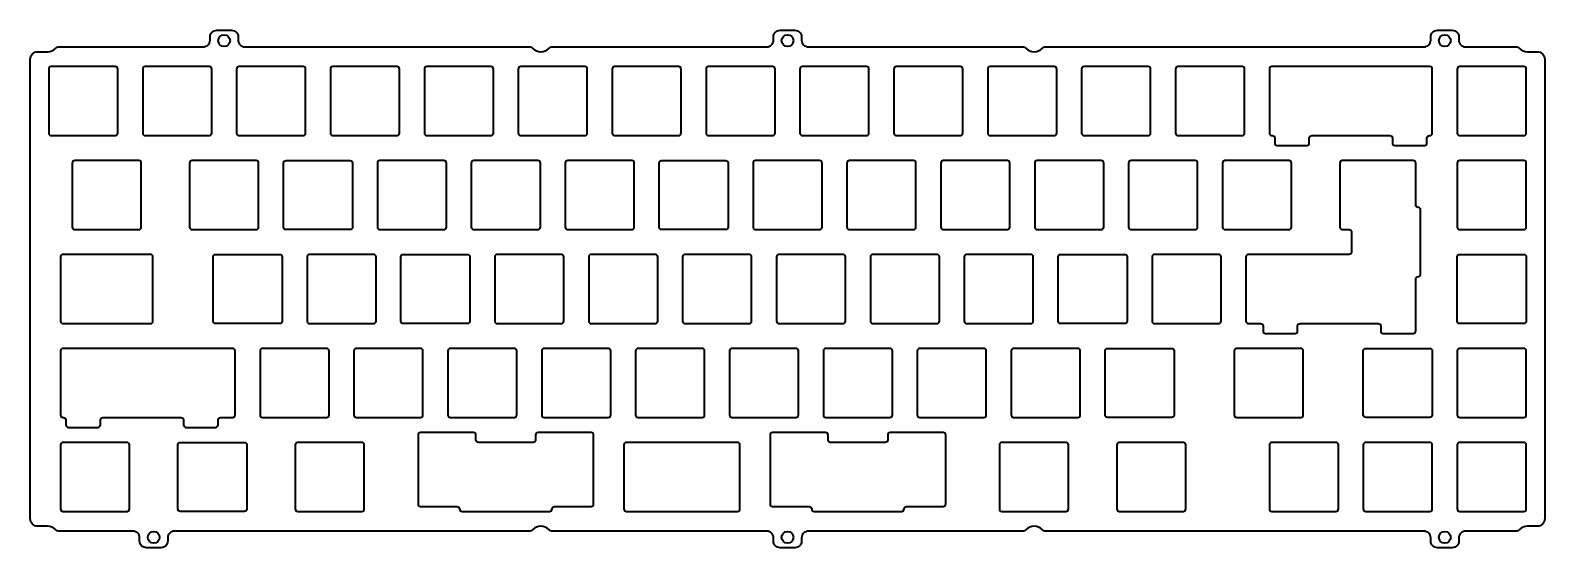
# Model space of a CAD drawing. Header units: millimetres. Extents: x 0 to 307, y 0 to 105.
import ezdxf

# ---------------------------------------------------------------- set-up
doc = ezdxf.new("R2010")
doc.units = ezdxf.units.MM
doc.layers.get('0').update_dxf_attribs({"lineweight": 35})

msp = doc.modelspace()

# ---------------------------------------------------------------- linework, layer by layer
for points in [[(302.13, 3.66, -0.204302), (301.4, 3.35), (291.18, 3.35, 0.414214), (289.83, 2), (289.83, 1.35, -0.414214), (288.48, 0), (285.48, 0, -0.414214), (284.13, 1.35), (284.13, 2, 0.414214), (282.78, 3.35), (206.01, 3.35, -0.204302), (205.29, 3.66, 0.426401), (202.04, 3.66, -0.204302), (201.32, 3.35), (157.83, 3.35, 0.414214), (156.48, 2), (156.48, 1.35, -0.414214), (155.13, 0), (152.13, 0, -0.414214), (150.78, 1.35), (150.78, 2, 0.414214), (149.43, 3.35), (105.93, 3.35, -0.204302), (105.21, 3.66, 0.426401), (101.96, 3.66, -0.204302), (101.24, 3.35), (29.24, 3.35, 0.414214), (27.89, 2), (27.89, 1.35, -0.414214), (26.54, 0), (23.54, 0, -0.414214), (22.19, 1.35), (22.19, 2, 0.414214), (20.84, 3.35), (5.85, 3.35, -0.204302), (5.12, 3.66, 0.204302), (3.5, 4.35), (1.5, 4.35, -0.414214), (0, 5.85), (0, 99.05, -0.414214), (1.5, 100.55), (3.5, 100.55, 0.204302), (5.12, 101.24, -0.204302), (5.85, 101.55), (35.13, 101.55, 0.414214), (36.48, 102.9), (36.48, 103.55, -0.414214), (37.83, 104.9), (40.83, 104.9, -0.414214), (42.18, 103.55), (42.18, 102.9, 0.414214), (43.53, 101.55), (101.24, 101.55, -0.204302), (101.96, 101.24, 0.426401), (105.21, 101.24, -0.204302), (105.93, 101.55), (149.43, 101.55, 0.414214), (150.78, 102.9), (150.78, 103.55, -0.414214), (152.13, 104.9), (155.13, 104.9, -0.414214), (156.48, 103.55), (156.48, 102.9, 0.414214), (157.83, 101.55), (201.32, 101.55, -0.204302), (202.04, 101.24, 0.426401), (205.29, 101.24, -0.204302), (206.01, 101.55), (282.78, 101.55, 0.414214), (284.13, 102.9), (284.13, 103.55, -0.414214), (285.48, 104.9), (288.48, 104.9, -0.414214), (289.83, 103.55), (289.83, 102.9, 0.414214), (291.18, 101.55), (301.4, 101.55, -0.204302), (302.13, 101.24, 0.204302), (303.75, 100.55), (305.75, 100.55, -0.414214), (307.25, 99.05), (307.25, 5.85, -0.414214), (305.75, 4.35), (303.75, 4.35, 0.204302)], [(17.25, 97.55), (4.25, 97.55, 0.414214), (3.75, 97.05), (3.75, 84.05, 0.414214), (4.25, 83.55), (17.25, 83.55, 0.414214), (17.75, 84.05), (17.75, 97.05, 0.414214)], [(36.3, 97.55), (23.3, 97.55, 0.414214), (22.8, 97.05), (22.8, 84.05, 0.414214), (23.3, 83.55), (36.3, 83.55, 0.414214), (36.8, 84.05), (36.8, 97.05, 0.414214)], [(55.35, 97.55), (42.35, 97.55, 0.414214), (41.85, 97.05), (41.85, 84.05, 0.414214), (42.35, 83.55), (55.35, 83.55, 0.414214), (55.85, 84.05), (55.85, 97.05, 0.414214)], [(74.9, 84.05), (74.9, 97.05, 0.414214), (74.4, 97.55), (61.4, 97.55, 0.414214), (60.9, 97.05), (60.9, 84.05, 0.414214), (61.4, 83.55), (74.4, 83.55, 0.414214)], [(93.95, 84.05), (93.95, 97.05, 0.414214), (93.45, 97.55), (80.45, 97.55, 0.414214), (79.95, 97.05), (79.95, 84.05, 0.414214), (80.45, 83.55), (93.45, 83.55, 0.414214)], [(112.5, 97.55), (99.5, 97.55, 0.414214), (99, 97.05), (99, 84.05, 0.414214), (99.5, 83.55), (112.5, 83.55, 0.414214), (113, 84.05), (113, 97.05, 0.414214)], [(131.55, 97.55), (118.55, 97.55, 0.414214), (118.05, 97.05), (118.05, 84.05, 0.414214), (118.55, 83.55), (131.55, 83.55, 0.414214), (132.05, 84.05), (132.05, 97.05, 0.414214)], [(150.6, 97.55), (137.6, 97.55, 0.414214), (137.1, 97.05), (137.1, 84.05, 0.414214), (137.6, 83.55), (150.6, 83.55, 0.414214), (151.1, 84.05), (151.1, 97.05, 0.414214)], [(169.65, 97.55), (156.65, 97.55, 0.414214), (156.15, 97.05), (156.15, 84.05, 0.414214), (156.65, 83.55), (169.65, 83.55, 0.414214), (170.15, 84.05), (170.15, 97.05, 0.414214)], [(188.7, 97.55), (175.7, 97.55, 0.414214), (175.2, 97.05), (175.2, 84.05, 0.414214), (175.7, 83.55), (188.7, 83.55, 0.414214), (189.2, 84.05), (189.2, 97.05, 0.414214)], [(207.75, 97.55), (194.75, 97.55, 0.414214), (194.25, 97.05), (194.25, 84.05, 0.414214), (194.75, 83.55), (207.75, 83.55, 0.414214), (208.25, 84.05), (208.25, 97.05, 0.414214)], [(226.8, 97.55), (213.8, 97.55, 0.414214), (213.3, 97.05), (213.3, 84.05, 0.414214), (213.8, 83.55), (226.8, 83.55, 0.414214), (227.3, 84.05), (227.3, 97.05, 0.414214)], [(245.85, 97.55), (232.85, 97.55, 0.414214), (232.35, 97.05), (232.35, 84.05, 0.414214), (232.85, 83.55), (245.85, 83.55, 0.414214), (246.35, 84.05), (246.35, 97.05, 0.414214)], [(251.99, 83.55, -0.414214), (252.49, 83.05), (252.49, 82.05, 0.414214), (252.99, 81.55), (258.99, 81.55, 0.414214), (259.49, 82.05), (259.49, 83.05, -0.414214), (259.99, 83.55), (275.86, 83.55, -0.414214), (276.36, 83.05), (276.36, 82.05, 0.414214), (276.86, 81.55), (282.86, 81.55, 0.414214), (283.36, 82.05), (283.36, 83.05, -0.414214), (283.86, 83.55), (283.95, 83.55, 0.414214), (284.45, 84.05), (284.45, 97.05, 0.414214), (283.95, 97.55), (251.9, 97.55, 0.414214), (251.4, 97.05), (251.4, 84.05, 0.414214), (251.9, 83.55)], [(303, 97.55), (290, 97.55, 0.414214), (289.5, 97.05), (289.5, 84.05, 0.414214), (290, 83.55), (303, 83.55, 0.414214), (303.5, 84.05), (303.5, 97.05, 0.414214)], [(22.51, 65), (22.51, 78, 0.414214), (22.01, 78.5), (9.01, 78.5, 0.414214), (8.51, 78), (8.51, 65, 0.414214), (9.01, 64.5), (22.01, 64.5, 0.414214)], [(45.83, 78.5), (32.83, 78.5, 0.414214), (32.33, 78), (32.33, 65, 0.414214), (32.83, 64.5), (45.83, 64.5, 0.414214), (46.33, 65), (46.33, 78, 0.414214)], [(51.38, 78, -0.414214), (51.88, 78.5), (64.88, 78.5, -0.414214), (65.38, 78), (65.38, 65, -0.414214), (64.88, 64.5), (51.88, 64.5, -0.414214), (51.38, 65)], [(84.43, 65), (84.43, 78, 0.414214), (83.93, 78.5), (70.93, 78.5, 0.414214), (70.43, 78), (70.43, 65, 0.414214), (70.93, 64.5), (83.93, 64.5, 0.414214)], [(102.98, 78.5), (89.98, 78.5, 0.414214), (89.48, 78), (89.48, 65, 0.414214), (89.98, 64.5), (102.98, 64.5, 0.414214), (103.48, 65), (103.48, 78, 0.414214)], [(122.03, 78.5), (109.03, 78.5, 0.414214), (108.53, 78), (108.53, 65, 0.414214), (109.03, 64.5), (122.03, 64.5, 0.414214), (122.53, 65), (122.53, 78, 0.414214)], [(127.58, 78, -0.414214), (128.08, 78.5), (141.08, 78.5, -0.414214), (141.58, 78), (141.58, 65, -0.414214), (141.08, 64.5), (128.08, 64.5, -0.414214), (127.58, 65)], [(160.13, 78.5), (147.13, 78.5, 0.414214), (146.63, 78), (146.63, 65, 0.414214), (147.13, 64.5), (160.13, 64.5, 0.414214), (160.63, 65), (160.63, 78, 0.414214)], [(179.68, 65), (179.68, 78, 0.414214), (179.18, 78.5), (166.18, 78.5, 0.414214), (165.68, 78), (165.68, 65, 0.414214), (166.18, 64.5), (179.18, 64.5, 0.414214)], [(198.73, 65), (198.73, 78, 0.414214), (198.23, 78.5), (185.23, 78.5, 0.414214), (184.73, 78), (184.73, 65, 0.414214), (185.23, 64.5), (198.23, 64.5, 0.414214)], [(217.28, 78.5), (204.28, 78.5, 0.414214), (203.78, 78), (203.78, 65, 0.414214), (204.28, 64.5), (217.28, 64.5, 0.414214), (217.78, 65), (217.78, 78, 0.414214)], [(236.33, 78.5), (223.33, 78.5, 0.414214), (222.83, 78), (222.83, 65, 0.414214), (223.33, 64.5), (236.33, 64.5, 0.414214), (236.83, 65), (236.83, 78, 0.414214)], [(255.38, 78.5), (242.38, 78.5, 0.414214), (241.88, 78), (241.88, 65, 0.414214), (242.38, 64.5), (255.38, 64.5, 0.414214), (255.88, 65), (255.88, 78, 0.414214)], [(281.57, 68.98, -0.414214), (281.07, 69.48), (281.07, 78, 0.414214), (280.57, 78.5), (266.19, 78.5, 0.414214), (265.69, 78), (265.69, 65, 0.414214), (266.19, 64.5), (267.57, 64.5, -0.414214), (268.07, 64), (268.07, 59.95, -0.414214), (267.57, 59.45), (247.14, 59.45, 0.414214), (246.64, 58.95), (246.64, 45.95, 0.414214), (247.14, 45.45), (249.61, 45.45, -0.414214), (250.11, 44.95), (250.11, 43.95, 0.414214), (250.61, 43.45), (256.61, 43.45, 0.414214), (257.11, 43.95), (257.11, 44.95, -0.414214), (257.61, 45.45), (273.48, 45.45, -0.414214), (273.98, 44.95), (273.98, 43.95, 0.414214), (274.48, 43.45), (280.57, 43.45, 0.414214), (281.07, 43.95), (281.07, 54.48, -0.414214), (281.57, 54.98, 0.414214), (282.07, 55.48), (282.07, 68.48, 0.414214)], [(303, 78.5), (290, 78.5, 0.414214), (289.5, 78), (289.5, 65, 0.414214), (290, 64.5), (303, 64.5, 0.414214), (303.5, 65), (303.5, 78, 0.414214)], [(24.39, 59.45), (6.63, 59.45, 0.414214), (6.13, 58.95), (6.13, 45.95, 0.414214), (6.63, 45.45), (24.39, 45.45, 0.414214), (24.89, 45.95), (24.89, 58.95, 0.414214)], [(37.09, 58.95, -0.414214), (37.59, 59.45), (50.59, 59.45, -0.414214), (51.09, 58.95), (51.09, 45.95, -0.414214), (50.59, 45.45), (37.59, 45.45, -0.414214), (37.09, 45.95)], [(69.64, 59.45), (56.64, 59.45, 0.414214), (56.14, 58.95), (56.14, 45.95, 0.414214), (56.64, 45.45), (69.64, 45.45, 0.414214), (70.14, 45.95), (70.14, 58.95, 0.414214)], [(75.19, 58.95, -0.414214), (75.69, 59.45), (88.69, 59.45, -0.414214), (89.19, 58.95), (89.19, 45.95, -0.414214), (88.69, 45.45), (75.69, 45.45, -0.414214), (75.19, 45.95)], [(107.74, 59.45), (94.74, 59.45, 0.414214), (94.24, 58.95), (94.24, 45.95, 0.414214), (94.74, 45.45), (107.74, 45.45, 0.414214), (108.24, 45.95), (108.24, 58.95, 0.414214)], [(126.79, 59.45), (113.79, 59.45, 0.414214), (113.29, 58.95), (113.29, 45.95, 0.414214), (113.79, 45.45), (126.79, 45.45, 0.414214), (127.29, 45.95), (127.29, 58.95, 0.414214)], [(146.34, 45.95), (146.34, 58.95, 0.414214), (145.84, 59.45), (132.84, 59.45, 0.414214), (132.34, 58.95), (132.34, 45.95, 0.414214), (132.84, 45.45), (145.84, 45.45, 0.414214)], [(164.89, 59.45), (151.89, 59.45, 0.414214), (151.39, 58.95), (151.39, 45.95, 0.414214), (151.89, 45.45), (164.89, 45.45, 0.414214), (165.39, 45.95), (165.39, 58.95, 0.414214)], [(183.94, 59.45), (170.94, 59.45, 0.414214), (170.44, 58.95), (170.44, 45.95, 0.414214), (170.94, 45.45), (183.94, 45.45, 0.414214), (184.44, 45.95), (184.44, 58.95, 0.414214)], [(202.99, 59.45), (189.99, 59.45, 0.414214), (189.49, 58.95), (189.49, 45.95, 0.414214), (189.99, 45.45), (202.99, 45.45, 0.414214), (203.49, 45.95), (203.49, 58.95, 0.414214)], [(208.54, 58.95, -0.414214), (209.04, 59.45), (222.04, 59.45, -0.414214), (222.54, 58.95), (222.54, 45.95, -0.414214), (222.04, 45.45), (209.04, 45.45, -0.414214), (208.54, 45.95)], [(241.09, 59.45), (228.09, 59.45, 0.414214), (227.59, 58.95), (227.59, 45.95, 0.414214), (228.09, 45.45), (241.09, 45.45, 0.414214), (241.59, 45.95), (241.59, 58.95, 0.414214)], [(289.5, 58.95, -0.414214), (290, 59.45), (303, 59.45, -0.414214), (303.5, 58.95), (303.5, 45.95, -0.414214), (303, 45.45), (290, 45.45, -0.414214), (289.5, 45.95)], [(38.09, 25.9, -0.414214), (38.59, 26.4), (41.06, 26.4, 0.414214), (41.56, 26.9), (41.56, 39.9, 0.414214), (41.06, 40.4), (6.63, 40.4, 0.414214), (6.13, 39.9), (6.13, 26.9, 0.414214), (6.63, 26.4), (6.72, 26.4, -0.414214), (7.22, 25.9), (7.22, 24.9, 0.414214), (7.72, 24.4), (13.72, 24.4, 0.414214), (14.22, 24.9), (14.22, 25.9, -0.414214), (14.72, 26.4), (30.59, 26.4, -0.414214), (31.09, 25.9), (31.09, 24.9, 0.414214), (31.59, 24.4), (37.59, 24.4, 0.414214), (38.09, 24.9)], [(60.61, 26.9), (60.61, 39.9, 0.414214), (60.11, 40.4), (47.11, 40.4, 0.414214), (46.61, 39.9), (46.61, 26.9, 0.414214), (47.11, 26.4), (60.11, 26.4, 0.414214)], [(79.16, 40.4), (66.16, 40.4, 0.414214), (65.66, 39.9), (65.66, 26.9, 0.414214), (66.16, 26.4), (79.16, 26.4, 0.414214), (79.66, 26.9), (79.66, 39.9, 0.414214)], [(98.71, 26.9), (98.71, 39.9, 0.414214), (98.21, 40.4), (85.21, 40.4, 0.414214), (84.71, 39.9), (84.71, 26.9, 0.414214), (85.21, 26.4), (98.21, 26.4, 0.414214)], [(117.76, 26.9), (117.76, 39.9, 0.414214), (117.26, 40.4), (104.26, 40.4, 0.414214), (103.76, 39.9), (103.76, 26.9, 0.414214), (104.26, 26.4), (117.26, 26.4, 0.414214)], [(136.31, 40.4), (123.31, 40.4, 0.414214), (122.81, 39.9), (122.81, 26.9, 0.414214), (123.31, 26.4), (136.31, 26.4, 0.414214), (136.81, 26.9), (136.81, 39.9, 0.414214)], [(155.36, 40.4), (142.36, 40.4, 0.414214), (141.86, 39.9), (141.86, 26.9, 0.414214), (142.36, 26.4), (155.36, 26.4, 0.414214), (155.86, 26.9), (155.86, 39.9, 0.414214)], [(174.41, 40.4), (161.41, 40.4, 0.414214), (160.91, 39.9), (160.91, 26.9, 0.414214), (161.41, 26.4), (174.41, 26.4, 0.414214), (174.91, 26.9), (174.91, 39.9, 0.414214)], [(193.46, 40.4), (180.46, 40.4, 0.414214), (179.96, 39.9), (179.96, 26.9, 0.414214), (180.46, 26.4), (193.46, 26.4, 0.414214), (193.96, 26.9), (193.96, 39.9, 0.414214)], [(212.51, 40.4), (199.51, 40.4, 0.414214), (199.01, 39.9), (199.01, 26.9, 0.414214), (199.51, 26.4), (212.51, 26.4, 0.414214), (213.01, 26.9), (213.01, 39.9, 0.414214)], [(218.06, 39.9, -0.414214), (218.56, 40.4), (231.56, 40.4, -0.414214), (232.06, 39.9), (232.06, 26.9, -0.414214), (231.56, 26.4), (218.56, 26.4, -0.414214), (218.06, 26.9)], [(257.76, 40.4), (244.76, 40.4, 0.414214), (244.26, 39.9), (244.26, 26.9, 0.414214), (244.76, 26.4), (257.76, 26.4, 0.414214), (258.26, 26.9), (258.26, 39.9, 0.414214)], [(270.45, 39.9, -0.414214), (270.95, 40.4), (283.95, 40.4, -0.414214), (284.45, 39.9), (284.45, 26.9, -0.414214), (283.95, 26.4), (270.95, 26.4, -0.414214), (270.45, 26.9)], [(303, 40.4), (290, 40.4, 0.414214), (289.5, 39.9), (289.5, 26.9, 0.414214), (290, 26.4), (303, 26.4, 0.414214), (303.5, 26.9), (303.5, 39.9, 0.414214)], [(86.59, 8.35, -0.414214), (87.09, 7.85, 0.414214), (87.59, 7.35), (105.36, 7.35, 0.414214), (105.86, 7.85, -0.414214), (106.36, 8.35), (113.79, 8.35, 0.414214), (114.29, 8.85), (114.29, 22.85, 0.414214), (113.79, 23.35), (103.03, 23.35, 0.414214), (102.53, 22.85), (102.53, 21.85, -0.414214), (102.03, 21.35), (90.92, 21.35, -0.414214), (90.42, 21.85), (90.42, 22.85, 0.414214), (89.92, 23.35), (79.16, 23.35, 0.414214), (78.66, 22.85), (78.66, 8.85, 0.414214), (79.16, 8.35)], [(177.29, 7.85, -0.414214), (177.79, 8.35), (185.23, 8.35, 0.414214), (185.73, 8.85), (185.73, 22.85, 0.414214), (185.23, 23.35), (174.47, 23.35, 0.414214), (173.97, 22.85), (173.97, 21.85, -0.414214), (173.47, 21.35), (162.36, 21.35, -0.414214), (161.86, 21.85), (161.86, 22.85, 0.414214), (161.36, 23.35), (150.59, 23.35, 0.414214), (150.09, 22.85), (150.09, 8.85, 0.414214), (150.59, 8.35), (158.03, 8.35, -0.414214), (158.53, 7.85, 0.414214), (159.03, 7.35), (176.79, 7.35, 0.414214)], [(20.13, 7.85), (20.13, 20.85, 0.414214), (19.63, 21.35), (6.63, 21.35, 0.414214), (6.13, 20.85), (6.13, 7.85, 0.414214), (6.63, 7.35), (19.63, 7.35, 0.414214)], [(29.94, 20.85, -0.414214), (30.44, 21.35), (43.44, 21.35, -0.414214), (43.94, 20.85), (43.94, 7.85, -0.414214), (43.44, 7.35), (30.44, 7.35, -0.414214), (29.94, 7.85)], [(67.26, 21.35), (54.26, 21.35, 0.414214), (53.76, 20.85), (53.76, 7.85, 0.414214), (54.26, 7.35), (67.26, 7.35, 0.414214), (67.76, 7.85), (67.76, 20.85, 0.414214)], [(143.46, 21.35), (120.93, 21.35, 0.414214), (120.43, 20.85), (120.43, 7.85, 0.414214), (120.93, 7.35), (143.46, 7.35, 0.414214), (143.96, 7.85), (143.96, 20.85, 0.414214)], [(210.13, 21.35), (197.13, 21.35, 0.414214), (196.63, 20.85), (196.63, 7.85, 0.414214), (197.13, 7.35), (210.13, 7.35, 0.414214), (210.63, 7.85), (210.63, 20.85, 0.414214)], [(233.94, 21.35), (220.94, 21.35, 0.414214), (220.44, 20.85), (220.44, 7.85, 0.414214), (220.94, 7.35), (233.94, 7.35, 0.414214), (234.44, 7.85), (234.44, 20.85, 0.414214)], [(265.4, 7.85), (265.4, 20.85, 0.414214), (264.9, 21.35), (251.9, 21.35, 0.414214), (251.4, 20.85), (251.4, 7.85, 0.414214), (251.9, 7.35), (264.9, 7.35, 0.414214)], [(283.95, 21.35), (270.95, 21.35, 0.414214), (270.45, 20.85), (270.45, 7.85, 0.414214), (270.95, 7.35), (283.95, 7.35, 0.414214), (284.45, 7.85), (284.45, 20.85, 0.414214)], [(303, 21.35), (290, 21.35, 0.414214), (289.5, 20.85), (289.5, 7.85, 0.414214), (290, 7.35), (303, 7.35, 0.414214), (303.5, 7.85), (303.5, 20.85, 0.414214)]]:
    msp.add_lwpolyline(points, format="xyb", close=True)
for centre in [(39.33, 102.8), (153.63, 102.8), (286.98, 102.8), (25.04, 2.1), (153.63, 2.1), (286.98, 2.1)]:
    msp.add_circle(centre, 1.2)

doc.saveas('drawing.dxf')
